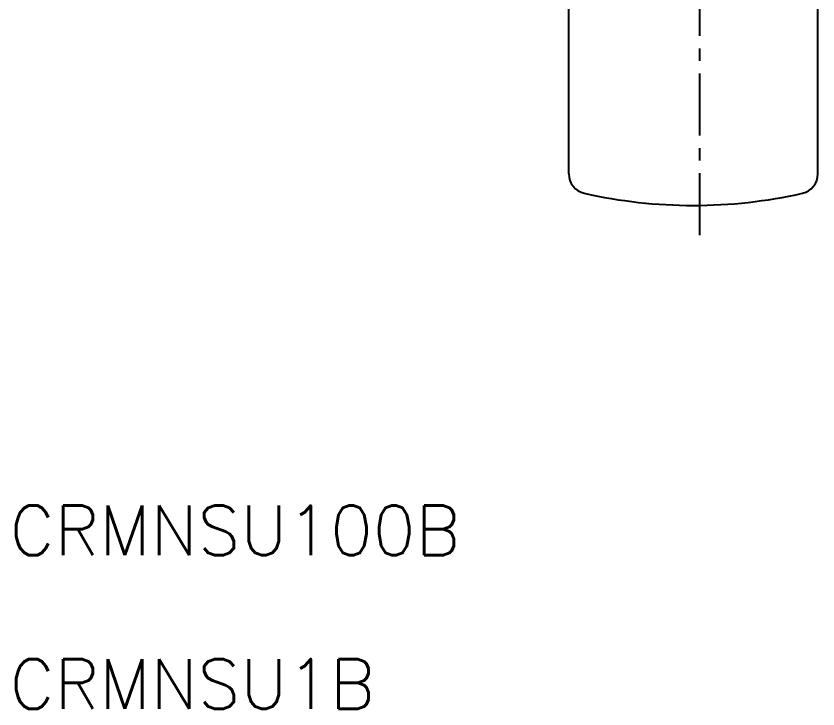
# Model space of a CAD drawing. Extents: x -35 to 215, y -13 to 267.
# Drawn here: x -35.5 to 45, y -13.2 to 56.3 of the extents above; entities that cross this region are included whole.
import ezdxf

# ---------------------------------------------------------------- set-up
doc = ezdxf.new("R2010")
doc.units = 0
doc.header["$LTSCALE"] = 5
doc.linetypes.add('CENTER', pattern=[2, 1.25, -0.25, 0.25, -0.25])
doc.layers.get('0').update_dxf_attribs({"linetype": 'CONTINUOUS'})
doc.layers.add('CENTER', color=1, linetype='CENTER')
doc.styles.get("Standard").update_dxf_attribs({"font": 'txt.shx'})

msp = doc.modelspace()

# ---------------------------------------------------------------- linework, layer by layer
at = {"color": 7, "linetype": 'CONTINUOUS'}
for p, q in [((19.971629, 50.304356), (19.971629, 87.304356)), ((44.971629, 50.304356), (44.971629, 87.304356)), ((19.971629, 40.466871), (19.971629, 50.304356)), ((44.971629, 40.466871), (44.971629, 50.304356))]:
    msp.add_line(p, q, dxfattribs=at)
for centre, radius, start, end in [((21.971629, 40.466871), 2, 180, 257.364375), ((42.971629, 40.466871), 2, 282.635625, 0), ((32.471629, 87.304356), 50, 257.364375, 270), ((32.471629, 87.304356), 50, 270, 282.635625)]:
    msp.add_arc(centre, radius, start, end, dxfattribs=at)
at = {"layer": 'CENTER', "color": 1, "linetype": 'CENTER'}
msp.add_line((33.121629, 34.304356), (33.121629, 206.500356), dxfattribs=at)

# ---------------------------------------------------------------- texts
for s, p in [('CRMNSU100B', (-36.118556, 2.183436)), ('CRMNSU1B', (-36.118556, -13.236289))]:
    msp.add_text(s, height=5).set_placement(p)

doc.saveas('drawing.dxf')
